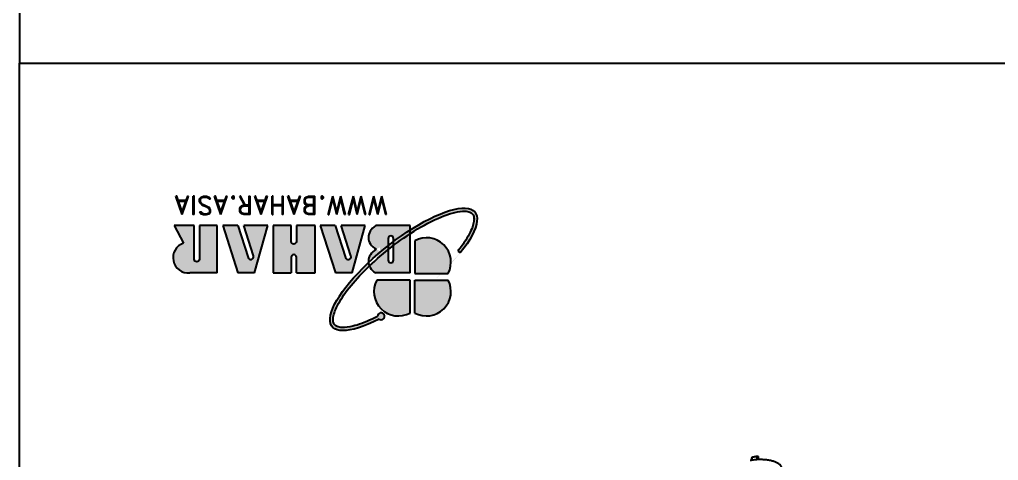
# Model space of a CAD drawing. Header units: millimetres. Extents: x 306 to 1885, y 393 to 1000.
# Drawn here: x 305.9 to 409.3, y 727.4 to 774 of the extents above; entities that cross this region are included whole.
import ezdxf
from ezdxf.enums import TextEntityAlignment as Align

# ---------------------------------------------------------------- set-up
doc = ezdxf.new("R2010")
doc.units = ezdxf.units.MM
doc.layers.add('from', color=7, linetype='Continuous')
doc.styles.add('BAHAR', font='romand.shx', dxfattribs={"width": 1.2, "bigfont": 'whgdtxt.shx'})

# ---------------------------------------------------------------- blocks, each defined once
blk = doc.blocks.new('*u3')
at = {"color": 7}
for p, q in [((6, -69.27), (6.01, -69.58)), ((6.17, -69.25), (6.18, -69.64)), ((6.73, -69.2), (6.74, -69.53)), ((6.8, -69.19), (6.8, -69.48))]:
    blk.add_line(p, q, dxfattribs=at)
for points, start_tangent, end_tangent in [([(3.3, -68.36), (3.35, -68.49), (3.51, -68.68), (3.76, -68.86), (4.09, -69.01), (4.5, -69.13), (4.96, -69.21), (5.46, -69.26), (5.97, -69.27), (6.49, -69.23), (6.99, -69.16)], (0.218617, -0.975811), (0.981939, 0.189198)), ([(6.01, -69.58), (6.01, -69.59), (6.02, -69.6)], (0.025911, -0.999664), (0.742655, -0.669674)), ([(6.02, -69.6), (6.05, -69.62), (6.09, -69.63), (6.13, -69.64), (6.18, -69.64)], (0.742655, -0.669674), (0.996028, 0.089035)), ([(6.18, -69.64), (6.38, -69.61), (6.57, -69.57), (6.74, -69.53)], (0.996028, 0.089035), (0.952425, 0.304774)), ([(6.74, -69.53), (6.78, -69.51), (6.8, -69.49), (6.8, -69.48)], (0.952425, 0.304774), (0.005769, 0.999983))]:
    blk.add_spline(points, degree=3, dxfattribs=dict(at, start_tangent=start_tangent, end_tangent=end_tangent))
blk = doc.blocks.new('*u1')
at = {"layer": 'from'}
h = blk.add_hatch(color=5, dxfattribs=at)
edge = h.paths.add_edge_path()
edge.add_arc((-3.947, 3.92), 0.248, 53.71062, 361.77764)
edge.add_spline(control_points=[(-3.699, 3.928), (-3.568, 3.995), (-3.439, 4.058), (-2.809, 4.355), (-2.345, 4.525), (-1.666, 4.688), (-1.417, 4.717), (-1.07, 4.705), (-0.949, 4.68), (-0.772, 4.607), (-0.713, 4.561), (-0.668, 4.506), (-0.626, 4.453), (-0.596, 4.389), (-0.562, 4.218), (-0.56, 4.112), (-0.597, 3.86), (-0.636, 3.715), (-0.819, 3.228), (-1.034, 2.837), (-1.623, 1.99), (-1.998, 1.533), (-2.648, 0.84), (-2.878, 0.608), (-3.12, 0.377)], knot_values=[5.294493, 5.294493, 5.294493, 5.294493, 5.376277, 5.376277, 5.702775, 5.702775, 5.939248, 5.939248, 6.116058, 6.116058, 6.283185, 6.283185, 6.283185, 6.442424, 6.442424, 6.601663, 6.601663, 6.760901, 6.760901, 7.088368, 7.088368, 7.415835, 7.415835, 7.578603, 7.578603, 7.578603, 7.578603], degree=3, periodic=0)
edge.add_ellipse((-4.752, 0.016), major_axis=(1.701, 0.073), ratio=0.67178, start_angle=362.49244, end_angle=374.72333, ccw=False)
edge.add_ellipse((-5.53, 0.614), major_axis=(5.032, 4.028), ratio=0.307549, start_angle=-75.30393, end_angle=56.66872)
edge = h.paths.add_edge_path()
edge.add_ellipse((-5.53, 0.614), major_axis=(5.032, 4.028), ratio=0.307549, start_angle=-233.44549, end_angle=-108.8635)
edge.add_line((-5.985, -2.153), (-5.985, -1.894))
edge.add_spline(control_points=[(-5.985, -1.894), (-6.497, -2.228), (-7.004, -2.522), (-8.1, -3.071), (-8.668, -3.288), (-9.403, -3.461), (-9.637, -3.488), (-9.981, -3.479), (-10.105, -3.455), (-10.276, -3.385), (-10.332, -3.345), (-10.418, -3.251), (-10.45, -3.195), (-10.491, -3.049), (-10.5, -2.958), (-10.483, -2.739), (-10.458, -2.613), (-10.324, -2.183), (-10.153, -1.835), (-9.753, -1.207), (-9.565, -0.946), (-9.352, -0.677)], knot_values=[8.160228, 8.160228, 8.160228, 8.160228, 8.46118, 8.46118, 8.851592, 8.851592, 9.075192, 9.075192, 9.255281, 9.255281, 9.404795, 9.404795, 9.554309, 9.554309, 9.703823, 9.703823, 9.853337, 9.853337, 10.159988, 10.159988, 10.357569, 10.357569, 10.357569, 10.357569], degree=3, periodic=0)
edge.add_line((-9.352, -0.677), (-9.522, -0.542))
edge = h.paths.add_edge_path()
edge.add_spline(control_points=[(-4.722, -0.996), (-4.988, -1.201), (-5.257, -1.398), (-5.679, -1.692), (-5.832, -1.795), (-5.985, -1.894)], knot_values=[7.912898, 7.912898, 7.912898, 7.912898, 8.070768, 8.070768, 8.160228, 8.160228, 8.160228, 8.160228], degree=3, periodic=0)
edge.add_line((-5.985, -1.894), (-5.985, -2.153))
edge.add_ellipse((-5.53, 0.614), major_axis=(5.032, 4.028), ratio=0.307549, start_angle=-108.8635, end_angle=-94.86485)
edge.add_line((-4.722, -1.27), (-4.722, -0.996))
edge = h.paths.add_edge_path()
edge.add_spline(control_points=[(-3.12, 0.377), (-3.364, 0.144), (-3.62, -0.088), (-4.103, -0.501), (-4.326, -0.685), (-4.553, -0.864)], knot_values=[7.578603, 7.578603, 7.578603, 7.578603, 7.743301, 7.743301, 7.879158, 7.879158, 7.879158, 7.879158], degree=3, periodic=0)
edge.add_line((-4.553, -0.864), (-4.553, -1.14))
edge.add_ellipse((-5.53, 0.614), major_axis=(5.032, 4.028), ratio=0.307549, start_angle=-92.96123, end_angle=-75.30393)
edge.add_ellipse((-4.752, 0.016), major_axis=(1.701, 0.073), ratio=0.67178, start_angle=362.49244, end_angle=374.72333)
edge = h.paths.add_edge_path()
edge.add_ellipse((-5.53, 0.614), major_axis=(5.032, 4.028), ratio=0.307549, start_angle=-94.86485, end_angle=-92.96123)
edge.add_line((-4.553, -1.14), (-4.553, -0.864))
edge.add_spline(control_points=[(-4.553, -0.864), (-4.609, -0.908), (-4.666, -0.952), (-4.722, -0.996)], knot_values=[7.879158, 7.879158, 7.879158, 7.879158, 7.912898, 7.912898, 7.912898, 7.912898], degree=3, periodic=0)
edge.add_line((-4.722, -0.996), (-4.722, -1.27))
for color, points in [(22, [(-6.321, 3.691, 0.742451), (-8.67, 1.366), (-6.321, 1.366)]), (164, [(-5.985, 3.691), (-5.985, 1.366), (-3.636, 1.366, 0.742451)]), (116, [(-6.321, 0.917), (-8.67, 0.917, 0.742451), (-6.321, -1.408)])]:
    blk.add_hatch(color=color, dxfattribs=at).paths.add_polyline_path(points)
h = blk.add_hatch(color=7, dxfattribs=at)
h.paths.add_polyline_path([(9.535, 0.862), (7.598, 0.862), (7.598, -2.467), (8.859, -2.467), (8.859, -0.102, -1), (9.228, -0.102), (9.228, -2.467), (10.625, -2.467), (9.981, -1.232, 0.888641)])
h.paths.add_polyline_path([(6.153, -2.467), (7.209, -2.467), (6.142, 0.863), (4.971, 0.863), (4.036, -2.467), (5.735, -2.467), (5.049, -0.335, -1), (5.428, -0.213)])
h.paths.add_polyline_path([(3.656, 0.863), (2.391, 0.863), (2.391, -0.237, -1), (2.021, -0.237), (2.021, 0.863), (0.71, 0.863), (0.71, -2.467), (2.021, -2.467), (2.021, -1.358, -1), (2.391, -1.358), (2.391, -2.467), (3.656, -2.467)])
h.paths.add_polyline_path([(-0.727, 0.863), (-1.899, 0.863), (-2.833, -2.467), (-1.134, -2.467), (-1.82, -0.335, -1), (-1.441, -0.213), (-0.716, -2.467), (0.339, -2.467)])
edge = h.paths.add_edge_path()
edge.add_ellipse((-4.752, 0.016), major_axis=(1.701, 0.073), ratio=0.67178, start_angle=310.68759, end_angle=362.49244)
edge.add_ellipse((-5.53, 0.614), major_axis=(5.032, 4.028), ratio=0.307549, start_angle=-91.8331, end_angle=-75.30393, ccw=False)
edge.add_line((-4.453, -1.062), (-4.453, -1.561))
edge.add_arc((-4.638, -1.561), 0.185, -180, 0, ccw=False)
edge.add_line((-4.822, -1.561), (-4.822, -1.345))
edge.add_ellipse((-5.53, 0.614), major_axis=(5.032, 4.028), ratio=0.307549, start_angle=-108.8635, end_angle=-95.9826, ccw=False)
edge.add_line((-5.985, -2.153), (-5.985, -2.467))
edge.add_line((-5.985, -2.467), (-3.566, -2.467))
edge.add_ellipse((-4.752, -1.675), major_axis=(1.701, 0.073), ratio=0.67178, start_angle=312.54488, end_angle=406.01563)
edge = h.paths.add_edge_path()
edge.add_arc((-4.638, -0.031), 0.185, 0, 180, ccw=False)
edge.add_line((-4.453, -0.031), (-4.453, -0.785))
edge.add_spline(control_points=[(-4.453, -0.785), (-4.26, -0.631), (-4.07, -0.474), (-3.62, -0.088), (-3.364, 0.144), (-3.12, 0.377)], knot_values=[7.578603, 7.578603, 7.578603, 7.578603, 7.69445, 7.69445, 7.859148, 7.859148, 7.859148, 7.859148], degree=3, periodic=0)
edge.add_ellipse((-4.752, 0.016), major_axis=(1.701, 0.073), ratio=0.67178, start_angle=374.72333, end_angle=404.056)
edge.add_line((-3.564, 0.863), (-5.985, 0.863))
edge.add_line((-5.985, 0.863), (-5.985, -1.894))
edge.add_spline(control_points=[(-5.985, -1.894), (-5.832, -1.795), (-5.679, -1.692), (-5.291, -1.421), (-5.055, -1.25), (-4.822, -1.073)], knot_values=[7.932695, 7.932695, 7.932695, 7.932695, 8.022155, 8.022155, 8.160228, 8.160228, 8.160228, 8.160228], degree=3, periodic=0)
edge.add_line((-4.822, -1.073), (-4.822, -0.031))
for p, q in [((-6.321, 3.691), (-6.321, 1.366)), ((-5.985, 3.691), (-5.985, 1.366)), ((-6.321, 1.366), (-8.67, 1.366)), ((-6.321, 0.917), (-8.67, 0.917)), ((-6.321, -1.408), (-6.321, 0.917)), ((-5.985, 1.366), (-3.636, 1.366)), ((-5.985, 0.863), (-3.564, 0.863)), ((-5.985, 0.863), (-5.985, -2.467)), ((-1.899, 0.863), (-2.833, -2.467)), ((-1.899, 0.863), (-0.727, 0.863)), ((0.339, -2.467), (-0.727, 0.863)), ((2.021, 0.863), (0.71, 0.863)), ((0.71, 0.863), (0.71, -2.467)), ((3.656, 0.863), (2.391, 0.863)), ((3.656, -2.467), (3.656, 0.863)), ((4.971, 0.863), (4.036, -2.467)), ((4.971, 0.863), (6.142, 0.863)), ((7.209, -2.467), (6.142, 0.863)), ((7.598, 0.862), (9.535, 0.862)), ((7.598, 0.862), (7.598, -2.467)), ((-9.352, -0.677), (-9.522, -0.542)), ((10.625, -2.467), (9.981, -1.232)), ((-5.985, -2.467), (-3.566, -2.467)), ((-2.833, -2.467), (-1.134, -2.467)), ((-0.716, -2.467), (0.339, -2.467)), ((0.71, -2.467), (2.021, -2.467)), ((2.391, -2.467), (3.656, -2.467)), ((4.036, -2.467), (5.735, -2.467)), ((6.153, -2.467), (7.209, -2.467)), ((7.598, -2.467), (8.859, -2.467)), ((9.228, -2.467), (10.625, -2.467))]:
    blk.add_line(p, q, dxfattribs=at)
for points in [[(2.021, 0.863), (2.021, -0.237, 1), (2.391, -0.237), (2.391, 0.863)], [(8.859, -2.467), (8.859, -0.102, -1), (9.228, -0.102), (9.228, -2.467)], [(-0.716, -2.467), (-1.441, -0.213, 1), (-1.82, -0.335), (-1.134, -2.467)], [(6.153, -2.467), (5.428, -0.213, 1), (5.049, -0.335), (5.735, -2.467)], [(2.021, -2.467), (2.021, -1.358, -1), (2.391, -1.358), (2.391, -2.467)]]:
    blk.add_lwpolyline(points, format="xyb", dxfattribs=at)
blk.add_lwpolyline([(-4.453, -0.031, 1), (-4.822, -0.031), (-4.822, -1.561, 1), (-4.453, -1.561)], format="xyb", close=True, dxfattribs=at)
for centre, radius, start, end in [((-3.947, 3.92), 0.248, 53.71062, 1.77764), ((-7.144, 2.174), 1.726, 61.52283, 207.89112), ((-5.162, 2.174), 1.726, 332.10888, 118.47717), ((-7.144, 0.109), 1.726, 152.10888, 298.47717), ((9.634, -0.211), 1.078, 288.77334, 95.2757)]:
    blk.add_arc(centre, radius, start, end, dxfattribs=at)
at = {"layer": 'from', "extrusion": (0, 0, -1)}
blk.add_ellipse((-5.53, 0.614), major_axis=(5.032, 4.028), ratio=0.307549, start_param=5.29413, end_param=10.357578, dxfattribs=at)
at = {"layer": 'from'}
for centre, start_param, end_param in [((-4.752, 0.016), 5.422521, 7.052108), ((-4.752, -1.675), 5.454937, 7.086309)]:
    blk.add_ellipse(centre, major_axis=(1.701, 0.073), ratio=0.67178, start_param=start_param, end_param=end_param, dxfattribs=at)
blk.add_open_spline([(-3.699, 3.928), (-3.568, 3.995), (-3.439, 4.058), (-2.809, 4.355), (-2.345, 4.525), (-1.666, 4.688), (-1.417, 4.717), (-1.07, 4.705), (-0.949, 4.68), (-0.772, 4.607), (-0.713, 4.561), (-0.668, 4.506), (-0.626, 4.453), (-0.596, 4.389), (-0.562, 4.218), (-0.56, 4.112), (-0.597, 3.86), (-0.636, 3.715), (-0.819, 3.228), (-1.034, 2.837), (-1.623, 1.99), (-1.998, 1.533), (-2.866, 0.607), (-3.359, 0.136), (-4.41, -0.765), (-4.967, -1.197), (-6.193, -2.049), (-6.862, -2.451), (-8.1, -3.071), (-8.668, -3.288), (-9.403, -3.461), (-9.637, -3.488), (-9.981, -3.479), (-10.105, -3.455), (-10.276, -3.385), (-10.332, -3.345), (-10.418, -3.251), (-10.45, -3.195), (-10.491, -3.049), (-10.5, -2.958), (-10.483, -2.739), (-10.458, -2.613), (-10.324, -2.183), (-10.153, -1.835), (-9.753, -1.207), (-9.565, -0.946), (-9.352, -0.677)], degree=3, knots=[5.294493, 5.294493, 5.294493, 5.294493, 5.376277, 5.376277, 5.702775, 5.702775, 5.939248, 5.939248, 6.116058, 6.116058, 6.283185, 6.283185, 6.283185, 6.442424, 6.442424, 6.601663, 6.601663, 6.760901, 6.760901, 7.088368, 7.088368, 7.415835, 7.415835, 7.743301, 7.743301, 8.070768, 8.070768, 8.46118, 8.46118, 8.851592, 8.851592, 9.075192, 9.075192, 9.255281, 9.255281, 9.404795, 9.404795, 9.554309, 9.554309, 9.703823, 9.703823, 9.853337, 9.853337, 10.159988, 10.159988, 10.357569, 10.357569, 10.357569, 10.357569], dxfattribs=at)
at = {"layer": 'from', "color": 7, "style": 'BAHAR'}
blk.add_text('WWW.BAHAR.ASIA', height=1.29668, dxfattribs=at).set_placement((10.625, -4.929), align=Align.BOTTOM_RIGHT)
blk = doc.blocks.new('u15')
at = {"layer": 'Defpoints', "color": 2}
for points in [[(0, 230.96), (-165.14, 230.96), (-165.14, 0), (0, 0)], [(0, 230.96), (165.14, 230.96), (165.14, 0), (0, 0)]]:
    blk.add_lwpolyline(points, close=True, dxfattribs=at)
at = {"xscale": 0.8999999999999773, "yscale": 0.8999999999999773, "zscale": 0.9}
blk.add_blockref('*u3', (81.63, 104.23), dxfattribs=at)
at = {"layer": 'from', "xscale": 1.5, "yscale": 1.5, "zscale": 1.5}
blk.add_blockref('*u1', (132.85, 20.86), dxfattribs=at)

msp = doc.modelspace()

# ---------------------------------------------------------------- block references
msp.add_blockref('u15', (471.01, 769.39))
at = {"rotation": 180}
msp.add_blockref('u15', (471.01, 769.39), dxfattribs=at)

doc.saveas('drawing.dxf')
